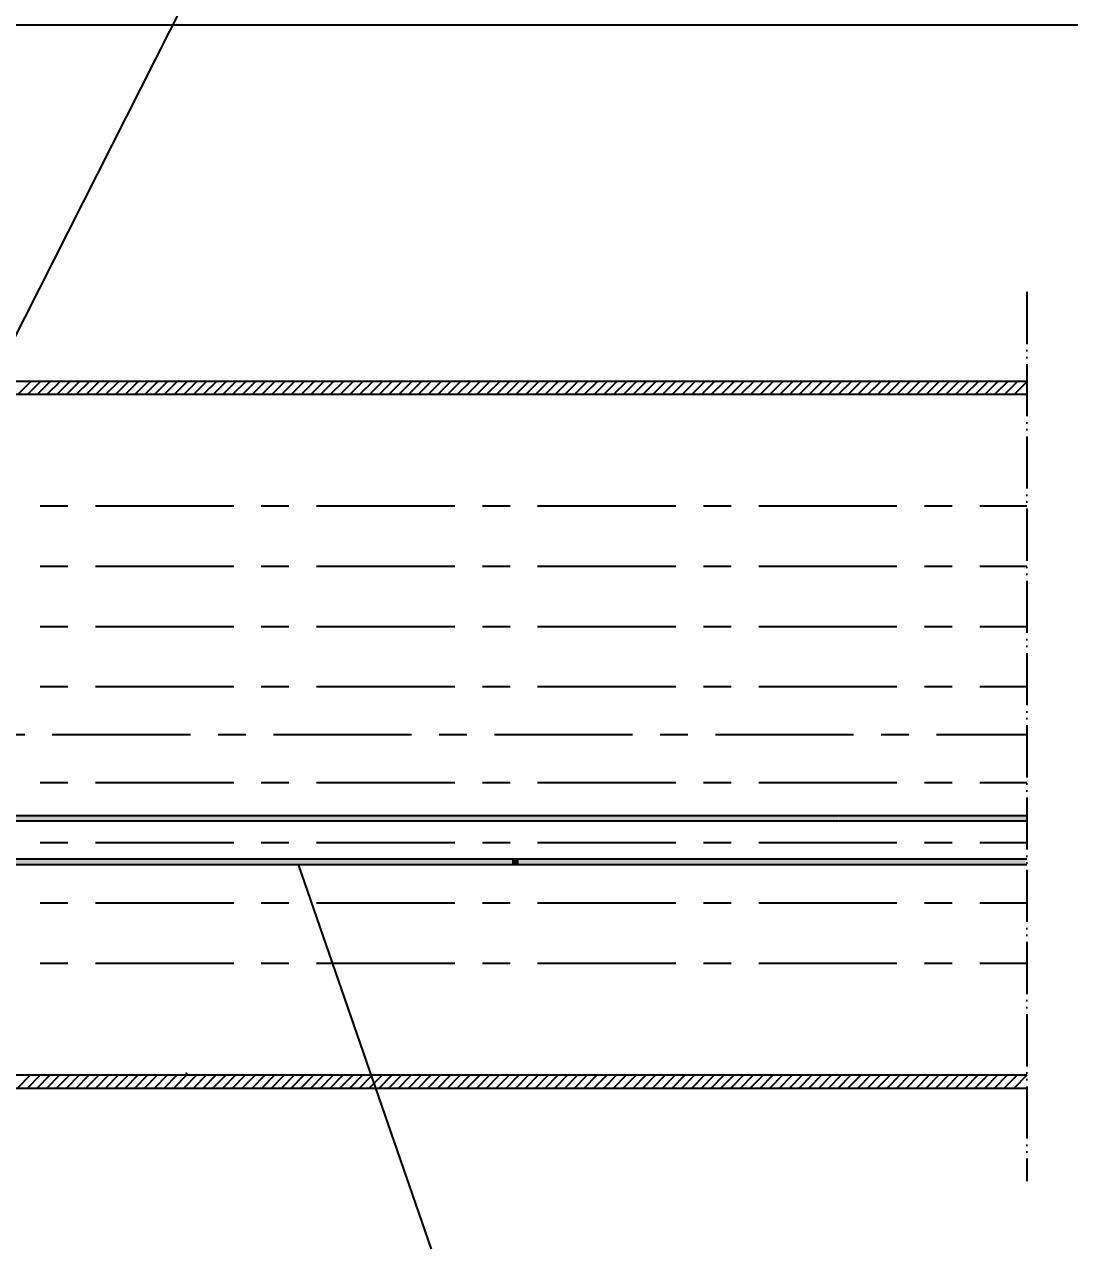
# Model space of a CAD drawing. Header units: millimetres. Extents: x 0 to 4205, y 0 to 2970.
# Drawn here: x 1176 to 1656, y 1888 to 2447 of the extents above; entities that cross this region are included whole.
import ezdxf

# ---------------------------------------------------------------- set-up
doc = ezdxf.new("R2010")
doc.units = ezdxf.units.MM
for name, pattern in [('ACAD_ISO05W100', [33, 24, -3, 0, -3, 0, -3]), ('ACAD_ISO10W100', [18, 12, -3, 0, -3]), ('CENTER', [50.8, 31.75, -6.35, 6.35, -6.35]), ('CENTERX2', [101.6, 63.5, -12.7, 12.7, -12.7])]:
    doc.linetypes.add(name, pattern=pattern)
for name, color, linetype in [('中心线', 10, 'CENTER'), ('双点划线', 90, 'ACAD_ISO10W100'), ('文字', 130, 'Continuous'), ('粗线', 160, 'Continuous'), ('细线', 7, 'Continuous')]:
    doc.layers.add(name, color=color, linetype=linetype)
doc.styles.get("Standard").update_dxf_attribs({"font": 'txt.shx'})
doc.dimstyles.new('ISO-25', dxfattribs={"dimtxt": 15, "dimasz": 10, "dimexe": 1.25, "dimexo": 0.625, "dimtad": 1, "dimdsep": 46, "dimtxsty": 'Standard', "dimcen": 10, "dimadec": 0, "dimazin": 0, "dimtfac": 1, "dimtmove": 0, "dimatfit": 3, "dimldrblk": 'NONE', "dimfxl": 0, "dimarcsym": 0})

# ---------------------------------------------------------------- blocks, each defined once
blk = doc.blocks.new('*D20')
at = {"layer": 'Defpoints', "color": 0}
for p in [(2301.2, 2446.94), (1101.42, 2225.87), (2301.2, 2225.87)]:
    blk.add_point(p, dxfattribs=at)
at = {"layer": '细线', "color": 0, "lineweight": -2}
for p, q in [((1101.42, 2226.49), (1101.42, 2448.19)), ((1111.42, 2446.94), (2291.2, 2446.94)), ((2301.2, 2226.49), (2301.2, 2448.19))]:
    blk.add_line(p, q, dxfattribs=at)
at = {"layer": '细线', "color": 0}
for points in [[(1111.42, 2448.61), (1111.42, 2445.27), (1101.42, 2446.94)], [(2291.2, 2448.61), (2291.2, 2445.27), (2301.2, 2446.94)]]:
    blk.add_solid(points, dxfattribs=at)
at = {"layer": '细线', "color": 0, "insert": (1701.31, 2455.07), "char_height": 15, "attachment_point": 5}
blk.add_mtext('120x8', dxfattribs=at)
blk = doc.blocks.new('_None')
blk = doc.blocks.new('*D21')
at = {"layer": 'Defpoints', "color": 0}
for p in [(3064.48, 2800.18), (312.98, 2121.99), (3064.48, 2120.74)]:
    blk.add_point(p, dxfattribs=at)
at = {"layer": '细线', "color": 0, "lineweight": -2}
for p, q in [((312.98, 2122.61), (312.98, 2801.43)), ((3064.48, 2121.36), (3064.48, 2801.43)), ((322.98, 2800.18), (3054.48, 2800.18))]:
    blk.add_line(p, q, dxfattribs=at)
at = {"layer": '细线', "color": 0}
for points in [[(322.98, 2801.84), (322.98, 2798.51), (312.98, 2800.18)], [(3054.48, 2801.84), (3054.48, 2798.51), (3064.48, 2800.18)]]:
    blk.add_solid(points, dxfattribs=at)
at = {"layer": '细线', "color": 0, "insert": (1688.73, 2808.3), "char_height": 15, "attachment_point": 5}
blk.add_mtext('2512', dxfattribs=at)
blk = doc.blocks.new('*D24')
at = {"layer": 'Defpoints', "color": 0}
for p in [(2652.73, 2707.67), (747.73, 2351.36), (2652.73, 2283.24)]:
    blk.add_point(p, dxfattribs=at)
at = {"layer": '细线', "color": 0, "lineweight": -2}
for p, q in [((747.73, 2351.99), (747.73, 2708.92)), ((757.73, 2707.67), (2642.73, 2707.67)), ((2652.73, 2283.86), (2652.73, 2708.92))]:
    blk.add_line(p, q, dxfattribs=at)
at = {"layer": '细线', "color": 0}
for points in [[(757.73, 2709.34), (757.73, 2706), (747.73, 2707.67)], [(2642.73, 2709.34), (2642.73, 2706), (2652.73, 2707.67)]]:
    blk.add_solid(points, dxfattribs=at)
at = {"layer": '细线', "color": 0, "insert": (1700.23, 2715.79), "char_height": 15, "attachment_point": 5}
blk.add_mtext('1665', dxfattribs=at)

msp = doc.modelspace()

# ---------------------------------------------------------------- hatches: boundary and pattern name
at = {"layer": '文字'}
h = msp.add_hatch(dxfattribs=at)
h.set_pattern_fill('ANSI31', color=256, scale=1.25, angle=90, style=0)
edge = h.paths.add_edge_path()
edge.add_spline(control_points=[(874.229, 2328.994), (872.208, 2328.826), (870.205, 2328.589), (868.229, 2328.28)], knot_values=[44.3663414, 44.3663414, 44.3663414, 44.3663414, 49.8330645, 49.8330645, 49.8330645, 49.8330645], degree=3, periodic=0)
edge.add_line((868.229, 2328.28), (868.229, 2277.238))
edge.add_line((868.229, 2277.238), (874.229, 2277.238))
edge.add_line((874.229, 2277.238), (874.229, 2328.994))
edge = h.paths.add_edge_path()
edge.add_spline(control_points=[(1027.229, 2323.575), (1026.738, 2323.521), (1024.732, 2323.274), (1022.734, 2322.906), (1021.229, 2322.57)], knot_values=[199.6482405, 199.6482405, 199.6482405, 199.6482405, 201.1300491, 205.7103257, 205.7103257, 205.7103257, 205.7103257], degree=3, periodic=0)
edge.add_line((1021.229, 2322.57), (1021.229, 2277.238))
edge.add_line((1021.229, 2277.238), (1027.229, 2277.238))
edge.add_line((1027.229, 2277.238), (1027.229, 2323.575))
edge = h.paths.add_edge_path()
edge.add_spline(control_points=[(2381.229, 2328.722), (2379.221, 2328.181), (2377.22, 2327.598), (2375.229, 2326.981)], knot_values=[29.5046191, 29.5046191, 29.5046191, 29.5046191, 35.6347687, 35.6347687, 35.6347687, 35.6347687], degree=3, periodic=0)
edge.add_line((2375.229, 2326.981), (2375.229, 2277.238))
edge.add_line((2375.229, 2277.238), (2381.229, 2277.238))
edge.add_line((2381.229, 2277.238), (2381.229, 2328.722))
edge = h.paths.add_edge_path()
edge.add_spline(control_points=[(2534.229, 2313.035), (2532.243, 2312.186), (2530.241, 2311.43), (2528.229, 2310.781)], knot_values=[185.9664384, 185.9664384, 185.9664384, 185.9664384, 192.4654352, 192.4654352, 192.4654352, 192.4654352], degree=3, periodic=0)
edge.add_line((2528.229, 2310.781), (2528.229, 2277.238))
edge.add_line((2528.229, 2277.238), (2534.229, 2277.238))
edge.add_line((2534.229, 2277.238), (2534.229, 2313.035))
h = msp.add_hatch(color=6, dxfattribs=at)
h.paths.add_polyline_path([(1099.729, 2083.528), (771.229, 2083.528), (771.229, 2081.028), (1099.729, 2081.028)])
h.paths.add_polyline_path([(771.229, 2083.528), (744.229, 2083.528), (744.229, 2081.028), (771.229, 2081.028)])
h.paths.add_polyline_path([(771.229, 2063.528), (746.229, 2063.528), (746.229, 2061.028), (771.229, 2061.028)])
h.paths.add_polyline_path([(1099.729, 2063.528), (771.229, 2063.528), (771.229, 2061.028), (1099.729, 2061.028)])
h.paths.add_polyline_path([(1249.729, 2083.528), (1102.729, 2083.528), (1102.729, 2081.028), (1249.729, 2081.028)])
h.paths.add_polyline_path([(1249.729, 2063.528), (1102.729, 2063.528), (1102.729, 2061.028), (1249.729, 2061.028)])
h.paths.add_polyline_path([(1102.729, 2083.528), (1099.729, 2083.528), (1099.729, 2081.028), (1102.729, 2081.028)])
h.paths.add_polyline_path([(1102.729, 2063.528), (1099.729, 2063.528), (1099.729, 2061.028), (1102.729, 2061.028)])
h.paths.add_polyline_path([(1399.729, 2083.528), (1252.729, 2083.528), (1252.729, 2081.028), (1399.729, 2081.028)])
h.paths.add_polyline_path([(1399.729, 2063.528), (1252.729, 2063.528), (1252.729, 2061.028), (1399.729, 2061.028)])
h.paths.add_polyline_path([(1549.729, 2083.528), (1402.729, 2083.528), (1402.729, 2081.028), (1549.729, 2081.028)])
h.paths.add_polyline_path([(1402.729, 2083.528), (1399.729, 2083.528), (1399.729, 2081.028), (1402.729, 2081.028)])
h = msp.add_hatch(color=6, dxfattribs=at)
h.paths.add_polyline_path([(1252.729, 2083.528), (1249.729, 2083.528), (1249.729, 2081.028), (1252.729, 2081.028)])
h.paths.add_polyline_path([(1252.729, 2063.528), (1249.729, 2063.528), (1249.729, 2061.028), (1252.729, 2061.028)])
h = msp.add_hatch(color=6, dxfattribs=at)
h.paths.add_polyline_path([(1636.31, 2063.528), (1546.535, 2063.528), (1549.035, 2061.028), (1636.31, 2061.028)])
h.paths.add_polyline_path([(1546.535, 2063.528), (1250.186, 2063.528), (1252.686, 2061.028), (1549.035, 2061.028)])
msp.add_hatch(color=6, dxfattribs=at).paths.add_polyline_path([(1402.729, 2063.528), (1399.729, 2063.528), (1399.729, 2061.028), (1402.729, 2061.028)])
at = {"layer": '粗线'}
msp.add_hatch(color=6, dxfattribs=at).paths.add_polyline_path([(1636.31, 2083.528), (1549.769, 2083.528), (1549.769, 2081.028), (1636.31, 2081.028)])

# ---------------------------------------------------------------- linework, layer by layer
at = {"layer": '中心线', "linetype": 'CENTERX2'}
for p, q in [((700.291, 2225.868), (1636.31, 2225.868)), ((700.291, 2198.158), (1636.31, 2198.158)), ((700.291, 2170.448), (1636.31, 2170.448)), ((700.291, 2142.738), (1636.31, 2142.738)), ((700.291, 2098.738), (1636.31, 2098.738)), ((700.291, 2071.028), (1636.31, 2071.028)), ((700.291, 2043.318), (1636.31, 2043.318)), ((700.291, 2015.608), (1636.31, 2015.608))]:
    msp.add_line(p, q, dxfattribs=at)
at = {"layer": '中心线', "color": 2, "linetype": 'CENTERX2'}
msp.add_line((274.029, 2120.738), (1636.31, 2120.738), dxfattribs=at)
at = {"layer": '双点划线', "linetype": 'ACAD_ISO05W100'}
msp.add_line((1636.31, 2324.203), (1636.31, 1915.417), dxfattribs=at)
at = {"layer": '文字'}
for p, q in [((1172.667, 2277.238), (1178.667, 2283.238)), ((1177.157, 2277.238), (1183.157, 2283.238)), ((1181.647, 2277.238), (1187.647, 2283.238)), ((1186.137, 2277.238), (1192.137, 2283.238)), ((1190.627, 2277.238), (1196.627, 2283.238)), ((1195.117, 2277.238), (1201.117, 2283.238)), ((1199.608, 2277.238), (1205.608, 2283.238)), ((1204.098, 2277.238), (1210.098, 2283.238)), ((1208.588, 2277.238), (1214.588, 2283.238)), ((1213.078, 2277.238), (1219.078, 2283.238)), ((1217.568, 2277.238), (1223.568, 2283.238)), ((1222.058, 2277.238), (1228.058, 2283.238)), ((1226.548, 2277.238), (1232.548, 2283.238)), ((1231.038, 2277.238), (1237.038, 2283.238)), ((1235.529, 2277.238), (1241.529, 2283.238)), ((1240.019, 2277.238), (1246.019, 2283.238)), ((1244.509, 2277.238), (1250.509, 2283.238)), ((1248.999, 2277.238), (1254.999, 2283.238)), ((1253.489, 2277.238), (1259.489, 2283.238)), ((1257.979, 2277.238), (1263.979, 2283.238)), ((1262.469, 2277.238), (1268.469, 2283.238)), ((1266.959, 2277.238), (1272.959, 2283.238)), ((1271.45, 2277.238), (1277.45, 2283.238)), ((1275.94, 2277.238), (1281.94, 2283.238)), ((1280.43, 2277.238), (1286.43, 2283.238)), ((1284.92, 2277.238), (1290.92, 2283.238)), ((1289.41, 2277.238), (1295.41, 2283.238)), ((1293.9, 2277.238), (1299.9, 2283.238)), ((1298.39, 2277.238), (1304.39, 2283.238)), ((1302.881, 2277.238), (1308.881, 2283.238)), ((1307.371, 2277.238), (1313.371, 2283.238)), ((1311.861, 2277.238), (1317.861, 2283.238)), ((1316.351, 2277.238), (1322.351, 2283.238)), ((1320.841, 2277.238), (1326.841, 2283.238)), ((1325.331, 2277.238), (1331.331, 2283.238)), ((1329.821, 2277.238), (1335.821, 2283.238)), ((1334.311, 2277.238), (1340.311, 2283.238)), ((1338.802, 2277.238), (1344.802, 2283.238)), ((1343.292, 2277.238), (1349.292, 2283.238)), ((1347.782, 2277.238), (1353.782, 2283.238)), ((1352.272, 2277.238), (1358.272, 2283.238)), ((1356.762, 2277.238), (1362.762, 2283.238)), ((1361.252, 2277.238), (1367.252, 2283.238)), ((1365.742, 2277.238), (1371.742, 2283.238)), ((1370.232, 2277.238), (1376.232, 2283.238)), ((1374.723, 2277.238), (1380.723, 2283.238)), ((1379.213, 2277.238), (1385.213, 2283.238)), ((1383.703, 2277.238), (1389.703, 2283.238)), ((1388.193, 2277.238), (1394.193, 2283.238)), ((1392.683, 2277.238), (1398.683, 2283.238)), ((1397.173, 2277.238), (1403.173, 2283.238)), ((1401.663, 2277.238), (1407.663, 2283.238)), ((1406.153, 2277.238), (1412.153, 2283.238)), ((1410.643, 2277.238), (1416.643, 2283.238)), ((1415.133, 2277.238), (1421.133, 2283.238)), ((1419.623, 2277.238), (1425.623, 2283.238)), ((1424.113, 2277.238), (1430.113, 2283.238)), ((1428.603, 2277.238), (1434.603, 2283.238)), ((1433.093, 2277.238), (1439.093, 2283.238)), ((1437.583, 2277.238), (1443.583, 2283.238)), ((1442.073, 2277.238), (1448.073, 2283.238)), ((1446.563, 2277.238), (1452.563, 2283.238)), ((1451.053, 2277.238), (1457.053, 2283.238)), ((1455.543, 2277.238), (1461.543, 2283.238)), ((1460.033, 2277.238), (1466.033, 2283.238)), ((1464.523, 2277.238), (1470.523, 2283.238)), ((1469.013, 2277.238), (1475.013, 2283.238)), ((1473.503, 2277.238), (1479.503, 2283.238)), ((1477.993, 2277.238), (1483.993, 2283.238)), ((1482.483, 2277.238), (1488.483, 2283.238)), ((1486.973, 2277.238), (1492.973, 2283.238)), ((1491.463, 2277.238), (1497.463, 2283.238)), ((1495.953, 2277.238), (1501.953, 2283.238)), ((1500.443, 2277.238), (1506.443, 2283.238)), ((1504.933, 2277.238), (1510.933, 2283.238)), ((1509.423, 2277.238), (1515.423, 2283.238)), ((1513.913, 2277.238), (1519.913, 2283.238)), ((1518.403, 2277.238), (1524.403, 2283.238)), ((1522.893, 2277.238), (1528.893, 2283.238)), ((1527.383, 2277.238), (1533.383, 2283.238)), ((1531.873, 2277.238), (1537.873, 2283.238)), ((1536.363, 2277.238), (1542.363, 2283.238)), ((1540.853, 2277.238), (1546.853, 2283.238)), ((1545.343, 2277.238), (1551.343, 2283.238)), ((1549.833, 2277.238), (1555.833, 2283.238)), ((1554.323, 2277.238), (1560.323, 2283.238)), ((1558.813, 2277.238), (1564.813, 2283.238)), ((1563.303, 2277.238), (1569.303, 2283.238)), ((1567.793, 2277.238), (1573.793, 2283.238)), ((1572.283, 2277.238), (1578.283, 2283.238)), ((1576.773, 2277.238), (1582.773, 2283.238)), ((1581.263, 2277.238), (1587.263, 2283.238)), ((1585.753, 2277.238), (1591.753, 2283.238)), ((1585.759, 2277.238), (1591.759, 2283.238)), ((1590.243, 2277.238), (1596.243, 2283.238)), ((1590.249, 2277.238), (1596.249, 2283.238)), ((1594.739, 2277.238), (1600.739, 2283.238)), ((1599.229, 2277.238), (1605.229, 2283.238)), ((1603.719, 2277.238), (1609.719, 2283.238)), ((1608.209, 2277.238), (1614.209, 2283.238)), ((1612.699, 2277.238), (1618.699, 2283.238)), ((1617.189, 2277.238), (1623.189, 2283.238)), ((1621.68, 2277.238), (1627.68, 2283.238)), ((1626.17, 2277.238), (1632.17, 2283.238)), ((1630.66, 2277.238), (1636.66, 2283.238)), ((744.229, 2081.028), (1636.31, 2081.028)), ((1636.31, 2083.528), (1636.31, 2081.028)), ((1636.31, 2083.528), (1636.31, 2081.028)), ((1636.31, 2083.528), (1636.31, 2081.028)), ((1252.729, 2060.986), (1252.686, 2061.028)), ((1172.466, 1958.238), (1178.466, 1964.238)), ((1176.956, 1958.238), (1182.956, 1964.238)), ((1181.446, 1958.238), (1187.446, 1964.238)), ((1185.936, 1958.238), (1191.936, 1964.238)), ((1190.426, 1958.238), (1196.426, 1964.238)), ((1194.917, 1958.238), (1200.917, 1964.238)), ((1199.407, 1958.238), (1205.407, 1964.238)), ((1203.897, 1958.238), (1209.897, 1964.238)), ((1208.387, 1958.238), (1214.387, 1964.238)), ((1212.877, 1958.238), (1218.877, 1964.238)), ((1217.367, 1958.238), (1223.367, 1964.238)), ((1221.857, 1958.238), (1227.857, 1964.238)), ((1226.347, 1958.238), (1232.347, 1964.238)), ((1230.838, 1958.238), (1236.838, 1964.238)), ((1235.328, 1958.238), (1241.328, 1964.238)), ((1239.818, 1958.238), (1245.818, 1964.238)), ((1244.308, 1958.238), (1250.308, 1964.238)), ((1248.798, 1958.238), (1254.798, 1964.238)), ((1250.693, 1964.238), (1249.729, 1965.203)), ((1253.288, 1958.238), (1259.288, 1964.238)), ((1257.778, 1958.238), (1263.778, 1964.238)), ((1262.268, 1958.238), (1268.268, 1964.238)), ((1266.759, 1958.238), (1272.759, 1964.238)), ((1271.249, 1958.238), (1277.249, 1964.238)), ((1275.739, 1958.238), (1281.739, 1964.238)), ((1280.229, 1958.238), (1286.229, 1964.238)), ((1284.719, 1958.238), (1290.719, 1964.238)), ((1289.209, 1958.238), (1295.209, 1964.238)), ((1293.699, 1958.238), (1299.699, 1964.238)), ((1298.189, 1958.238), (1304.189, 1964.238)), ((1302.68, 1958.238), (1308.68, 1964.238)), ((1307.17, 1958.238), (1313.17, 1964.238)), ((1311.66, 1958.238), (1317.66, 1964.238)), ((1316.15, 1958.238), (1322.15, 1964.238)), ((1320.64, 1958.238), (1326.64, 1964.238)), ((1325.13, 1958.238), (1331.13, 1964.238)), ((1329.62, 1958.238), (1335.62, 1964.238)), ((1334.11, 1958.238), (1340.11, 1964.238)), ((1338.601, 1958.238), (1344.601, 1964.238)), ((1343.091, 1958.238), (1349.091, 1964.238)), ((1347.581, 1958.238), (1353.581, 1964.238)), ((1352.071, 1958.238), (1358.071, 1964.238)), ((1356.561, 1958.238), (1362.561, 1964.238)), ((1361.051, 1958.238), (1367.051, 1964.238)), ((1365.541, 1958.238), (1371.541, 1964.238)), ((1370.032, 1958.238), (1376.032, 1964.238)), ((1374.522, 1958.238), (1380.522, 1964.238)), ((1379.012, 1958.238), (1385.012, 1964.238)), ((1383.502, 1958.238), (1389.502, 1964.238)), ((1387.992, 1958.238), (1393.992, 1964.238)), ((1392.482, 1958.238), (1398.482, 1964.238)), ((1396.972, 1958.238), (1402.972, 1964.238)), ((1401.462, 1958.238), (1407.462, 1964.238)), ((1405.953, 1958.238), (1411.953, 1964.238)), ((1410.443, 1958.238), (1416.443, 1964.238)), ((1414.933, 1958.238), (1420.933, 1964.238)), ((1419.423, 1958.238), (1425.423, 1964.238)), ((1423.913, 1958.238), (1429.913, 1964.238)), ((1428.403, 1958.238), (1434.403, 1964.238)), ((1432.893, 1958.238), (1438.893, 1964.238)), ((1437.383, 1958.238), (1443.383, 1964.238)), ((1441.873, 1958.238), (1447.873, 1964.238)), ((1446.363, 1958.238), (1452.363, 1964.238)), ((1450.853, 1958.238), (1456.853, 1964.238)), ((1455.343, 1958.238), (1461.343, 1964.238)), ((1459.833, 1958.238), (1465.833, 1964.238)), ((1464.323, 1958.238), (1470.323, 1964.238)), ((1468.813, 1958.238), (1474.813, 1964.238)), ((1473.303, 1958.238), (1479.303, 1964.238)), ((1477.793, 1958.238), (1483.793, 1964.238)), ((1482.283, 1958.238), (1488.283, 1964.238)), ((1486.773, 1958.238), (1492.773, 1964.238)), ((1491.263, 1958.238), (1497.263, 1964.238)), ((1495.753, 1958.238), (1501.753, 1964.238)), ((1500.243, 1958.238), (1506.243, 1964.238)), ((1504.733, 1958.238), (1510.733, 1964.238)), ((1509.223, 1958.238), (1515.223, 1964.238)), ((1513.713, 1958.238), (1519.713, 1964.238)), ((1518.203, 1958.238), (1524.203, 1964.238)), ((1522.693, 1958.238), (1528.693, 1964.238)), ((1527.183, 1958.238), (1533.183, 1964.238)), ((1531.676, 1958.238), (1537.676, 1964.238)), ((1536.166, 1958.238), (1542.166, 1964.238)), ((1540.656, 1958.238), (1546.656, 1964.238)), ((1545.147, 1958.238), (1551.147, 1964.238)), ((1549.637, 1958.238), (1555.637, 1964.238)), ((1554.127, 1958.238), (1560.127, 1964.238)), ((1558.617, 1958.238), (1564.617, 1964.238)), ((1563.107, 1958.238), (1569.107, 1964.238)), ((1567.597, 1958.238), (1573.597, 1964.238)), ((1572.087, 1958.238), (1578.087, 1964.238)), ((1576.577, 1958.238), (1582.577, 1964.238)), ((1581.068, 1958.238), (1587.068, 1964.238)), ((1585.558, 1958.238), (1591.558, 1964.238)), ((1590.048, 1958.238), (1596.048, 1964.238)), ((1594.538, 1958.238), (1600.538, 1964.238)), ((1599.028, 1958.238), (1605.028, 1964.238)), ((1603.518, 1958.238), (1609.518, 1964.238)), ((1608.008, 1958.238), (1614.008, 1964.238)), ((1612.498, 1958.238), (1618.498, 1964.238)), ((1616.989, 1958.238), (1622.989, 1964.238)), ((1621.479, 1958.238), (1627.479, 1964.238)), ((1625.969, 1958.238), (1631.969, 1964.238)), ((1630.459, 1958.238), (1636.459, 1964.238))]:
    msp.add_line(p, q, dxfattribs=at)
at = {"layer": '粗线'}
for p, q in [((1033.979, 2283.238), (1427.252, 2283.238)), ((1427.252, 2283.238), (1532.754, 2283.238)), ((1528.963, 2283.238), (1636.31, 2283.238)), ((768.229, 2277.238), (1418.106, 2277.238)), ((1418.106, 2277.238), (1533.393, 2277.238)), ((1533.393, 2277.238), (1538.107, 2277.238)), ((1538.107, 2277.238), (1636.31, 2277.238)), ((744.229, 2083.528), (1636.31, 2083.528)), ((744.229, 2063.528), (1636.31, 2063.528)), ((744.229, 2061.028), (1636.31, 2061.028)), ((768.229, 1964.238), (1418.107, 1964.238)), ((1418.107, 1964.238), (1538.107, 1964.238)), ((1538.107, 1964.238), (1636.31, 1964.238)), ((775.183, 1958.238), (1427.252, 1958.238)), ((1427.252, 1958.238), (1528.963, 1958.238)), ((1528.963, 1958.238), (1636.31, 1958.238))]:
    msp.add_line(p, q, dxfattribs=at)
at = {"layer": '细线'}
for points in [[(1102.729, 2168.12), (1342.193, 2641.42), (1392.193, 2641.42)], [(1301.351, 2061.028), (1517.338, 1436.525), (1567.338, 1436.525)]]:
    msp.add_lwpolyline(points, dxfattribs=at)

# ---------------------------------------------------------------- dimensions: what is measured, and where the dimension line sits
for base, p1, p2, text, picture, middle in [((3064.479, 2800.176), (312.979, 2121.988), (3064.479, 2120.738), '2512', '*D21', (1688.729, 2808.301)), ((2652.729, 2707.668), (747.729, 2351.363), (2652.729, 2283.238), '1665', '*D24', (1700.229, 2715.793)), ((2301.2, 2446.941), (1101.42, 2225.868), (2301.2, 2225.868), '120x8', '*D20', (1701.31, 2455.066))]:
    dim = msp.add_linear_dim(base=base, p1=p1, p2=p2, text=text, dimstyle='ISO-25', dxfattribs=at)
    dim.commit()
    dim.dimension.update_dxf_attribs({"geometry": picture, "text_midpoint": middle})

doc.saveas('drawing.dxf')
